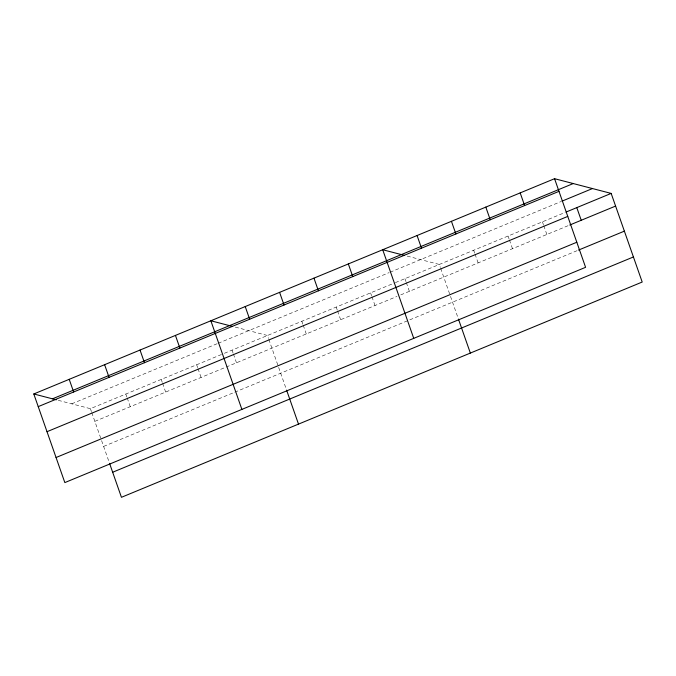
<?xml version="1.0" encoding="UTF-8"?>
<svg xmlns="http://www.w3.org/2000/svg" width="676" height="676" viewBox="0 0 676 676"><rect width="100%" height="100%" fill="white"/><g stroke="black" fill="none" stroke-linecap="round" stroke-linejoin="round"><path stroke-width="0.51" stroke-dasharray="3.38 2.54" d="M71.732 403.825L217.199 343.695M218.162 343.298L389.131 272.622M390.086 272.225L560.979 201.575M58.254 400.327L90.407 408.684L223.443 353.692M224.398 353.295L394.446 282.999M395.401 282.61L565.339 212.357M94.843 421.342L396.964 296.451M400.784 294.871L568.82 225.404M103.622 446.413L233.786 392.604M234.741 392.207L577.591 250.475M407.163 256.094L439.315 264.451L440.338 267.375M235.316 327.133L267.468 335.49L268.49 338.414M542.422 221.829L543.445 224.753M543.791 225.725L546.859 234.487M508.056 236.034L509.079 238.958M509.417 239.929L512.484 248.692M473.682 250.247L474.713 253.162M475.051 254.142L478.118 262.905M440.676 268.347L450.165 295.429M450.503 296.392L458.091 318.075M404.949 278.664L405.972 281.579M406.31 282.56L409.377 291.314M370.575 292.869L371.597 295.792M371.944 296.764L375.011 305.527M336.209 307.081L337.231 309.997M337.569 310.968L340.636 319.731M301.834 321.286L302.856 324.21M303.203 325.181L306.27 333.944M268.828 339.386L278.318 366.468M278.656 367.431L286.244 389.114M232.054 350.134L233.076 353.049M233.423 354.03L236.49 362.792M196.648 364.77L197.671 367.693M198.009 368.665L201.076 377.428M161.234 379.413L162.257 382.329M162.595 383.3L165.662 392.063M125.82 394.049L126.843 396.973M127.189 397.944L130.257 406.707M90.407 408.684L91.437 411.608M91.775 412.58L101.256 439.662M101.594 440.625L109.191 462.308"/><path stroke-width="1.01" d="M554.557 178.692L585.593 267.316L64.837 482.588L33.8 393.964L554.557 178.692L611.163 193.412L642.2 282.036L121.443 497.308L109.537 463.297M52.483 398.823L573.24 183.551M38.236 406.622L558.984 191.35M561.933 201.186L592.48 188.553M566.294 211.96L611.163 193.412M47.007 431.694L567.764 216.413M569.767 225.015L615.599 206.07M56.057 457.517L576.814 242.245M578.546 250.078L624.379 231.141M112.664 472.245L633.42 256.964M404.273 255.342L382.709 249.731L413.737 338.355M232.426 326.381L210.853 320.77L241.89 409.394M33.8 393.964L56.328 399.829M576.797 207.616L581.225 220.275M520.182 192.897L524.618 205.555M485.816 207.109L490.244 219.759M451.441 221.314L455.877 233.972M458.438 319.064L470.352 353.075M417.075 235.527L421.511 248.176M348.334 263.936L352.771 276.594M313.968 278.149L318.396 290.807M279.594 292.353L284.03 305.011M286.59 390.111L298.505 424.114M245.227 306.566L249.655 319.224M175.447 335.414L179.875 348.064M140.033 350.05L144.47 362.708M104.619 364.685L109.056 377.343M69.214 379.329L73.642 391.987"/></g></svg>
